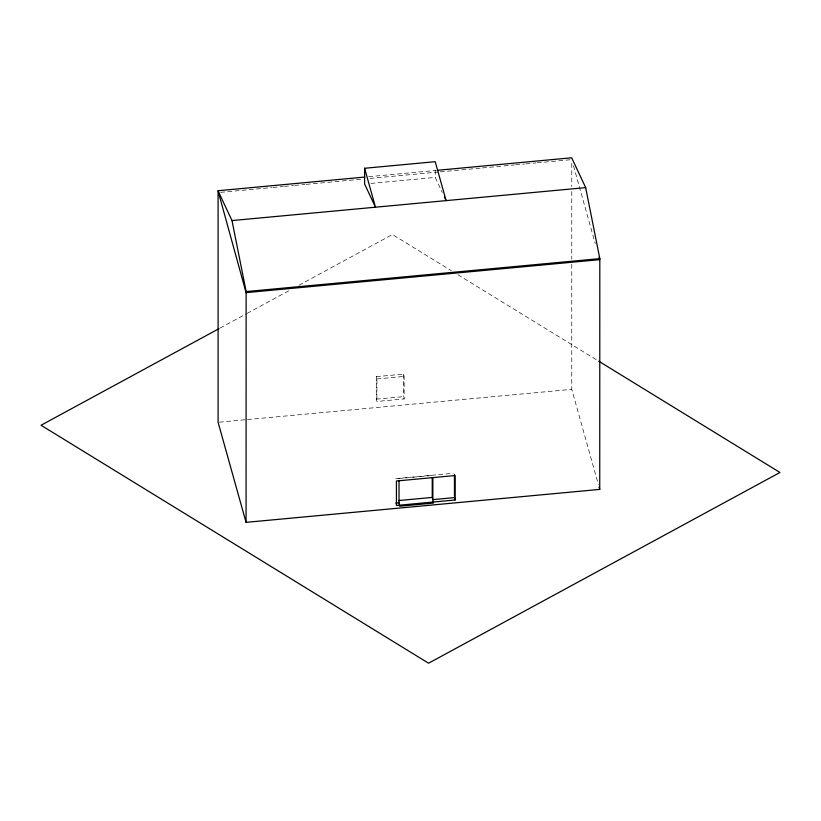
<?xml version="1.0" encoding="UTF-8"?>
<svg xmlns="http://www.w3.org/2000/svg" width="821" height="821" viewBox="0 0 821 821"><rect width="100%" height="100%" fill="white"/><g stroke="black" fill="none" stroke-linecap="round" stroke-linejoin="round"><path stroke-width="0.62" stroke-dasharray="4.11 3.08" d="M220.12 328.051L246.023 313.991M247.152 313.376L289.946 290.152M298.957 285.256L392.428 234.519L451.376 270.714M368.67 176.7L436.341 170.399M220.644 192.33L271.72 187.568M272.993 187.445L283.204 186.5M284.487 186.377L293.425 185.546M294.698 185.423L304.919 184.479M306.192 184.356L326.625 182.447M327.897 182.334L363.652 178.999M370.035 178.403L438.978 171.979M440.261 171.866L481.116 168.059M482.389 167.936L502.821 166.037M504.094 165.914L514.315 164.959M515.588 164.847L524.527 164.015M525.799 163.892L536.021 162.938M537.293 162.825L570.492 159.726M370.907 183.401L435.222 177.408L442.293 192.494M376.285 376.654L403.501 374.119L404.137 376.418L404.137 398.924L376.921 401.459L376.285 399.17L376.285 376.654L376.921 378.953L376.921 401.459M376.921 378.953L404.137 376.418M376.285 399.17L403.501 396.635L404.137 398.924M219.371 422.179L246.177 419.675M247.46 419.552L571.765 389.339L598.355 484.452M395.763 478.633L453.192 473.276M398.411 478.622L432.246 475.472M457.923 274.737L597.647 360.532M573.499 165.78L595.246 243.611M571.765 163.441L571.765 186.408M571.765 191.519L571.765 259.159M571.765 264.259L571.765 389.339M435.222 170.152L435.222 177.408M403.501 374.119L403.501 396.635"/><path stroke-width="1.23" d="M364.842 177.059L218.006 190.739L231.994 220.572L246.136 291.578L246.064 522.351L599.74 489.398L599.812 258.625L585.671 187.619L571.683 157.786L437.624 170.275M218.991 328.667L41.05 425.257L428.572 663.214L779.95 472.475L598.745 361.199M364.596 168.274L375.484 207.2L364.596 183.986L364.596 168.274L435.222 161.696L446.101 200.622L444.469 197.143M231.994 220.572L585.671 187.619M246.136 291.578L599.812 258.625M398.411 500.574L432.246 497.423L433.529 503.057L399.694 506.208L399.027 502.78L399.027 480.839M395.763 503.088L399.027 502.78M455.132 499.999L455.132 475.533L396.43 481.003L396.43 505.469L455.132 499.999L454.465 497.618L432.862 499.63L432.862 477.678M599.053 257.199L599.74 259.662L246.064 292.625L218.006 190.739M599.053 486.925L599.74 489.398M246.064 522.351L218.088 422.292L218.088 192.566M454.465 474.384L454.465 497.618M432.246 477.914L432.246 497.423"/></g></svg>
